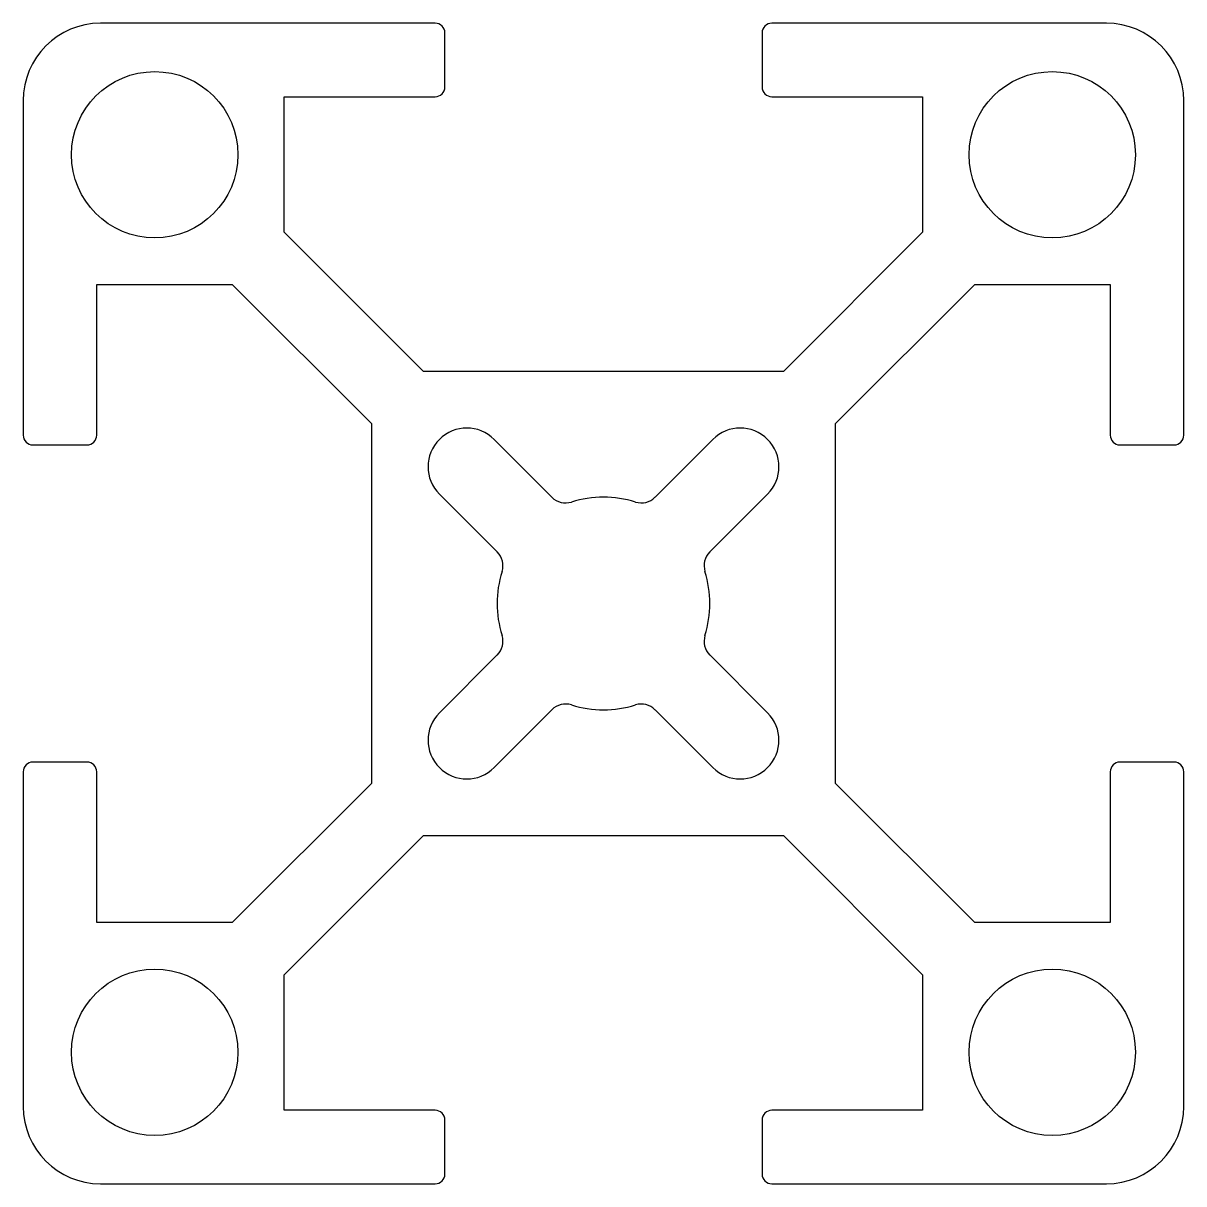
# Model space of a CAD drawing. Extents: x 1966.6 to 1996.6, y 1852.2 to 1882.2.
import ezdxf

# ---------------------------------------------------------------- set-up
doc = ezdxf.new("R2010")
doc.units = 0
doc.layers.get('0').update_dxf_attribs({"linetype": 'CONTINUOUS'})

msp = doc.modelspace()

# ---------------------------------------------------------------- linework, layer by layer
for p, q in [((1977.207, 1882.18), (1968.557, 1882.18)), ((1977.457, 1880.53), (1977.457, 1881.93)), ((1985.657, 1881.93), (1985.657, 1880.53)), ((1994.557, 1882.18), (1985.907, 1882.18)), ((1966.557, 1880.18), (1966.557, 1871.53)), ((1973.307, 1876.78), (1973.307, 1880.28)), ((1973.307, 1880.28), (1977.207, 1880.28)), ((1985.907, 1880.28), (1989.807, 1880.28)), ((1989.807, 1880.28), (1989.807, 1876.78)), ((1996.557, 1871.53), (1996.557, 1880.18)), ((1976.907, 1873.18), (1973.307, 1876.78)), ((1989.807, 1876.78), (1986.207, 1873.18)), ((1968.457, 1871.53), (1968.457, 1875.43)), ((1968.457, 1875.43), (1971.957, 1875.43)), ((1971.957, 1875.43), (1975.557, 1871.83)), ((1987.557, 1871.83), (1991.157, 1875.43)), ((1991.157, 1875.43), (1994.657, 1875.43)), ((1994.657, 1875.43), (1994.657, 1871.53)), ((1986.207, 1873.18), (1976.907, 1873.18)), ((1975.557, 1871.83), (1975.557, 1862.53)), ((1987.557, 1862.53), (1987.557, 1871.83)), ((1978.729, 1871.423), (1980.226, 1869.926)), ((1982.889, 1869.926), (1984.386, 1871.423)), ((1966.807, 1871.28), (1968.207, 1871.28)), ((1994.907, 1871.28), (1996.307, 1871.28)), ((1978.812, 1868.512), (1977.315, 1870.009)), ((1985.8, 1870.009), (1984.303, 1868.512)), ((1977.315, 1864.352), (1978.812, 1865.849)), ((1984.303, 1865.849), (1985.8, 1864.352)), ((1980.226, 1864.434), (1978.729, 1862.938)), ((1984.386, 1862.938), (1982.889, 1864.434)), ((1968.207, 1863.08), (1966.807, 1863.08)), ((1996.307, 1863.08), (1994.907, 1863.08)), ((1966.557, 1862.83), (1966.557, 1854.18)), ((1968.457, 1858.93), (1968.457, 1862.83)), ((1994.657, 1862.83), (1994.657, 1858.93)), ((1996.557, 1854.18), (1996.557, 1862.83)), ((1975.557, 1862.53), (1971.957, 1858.93)), ((1991.157, 1858.93), (1987.557, 1862.53)), ((1973.307, 1857.58), (1976.907, 1861.18)), ((1976.907, 1861.18), (1986.207, 1861.18)), ((1986.207, 1861.18), (1989.807, 1857.58)), ((1971.957, 1858.93), (1968.457, 1858.93)), ((1994.657, 1858.93), (1991.157, 1858.93)), ((1973.307, 1854.08), (1973.307, 1857.58)), ((1989.807, 1857.58), (1989.807, 1854.08)), ((1977.207, 1854.08), (1973.307, 1854.08)), ((1989.807, 1854.08), (1985.907, 1854.08)), ((1977.457, 1852.43), (1977.457, 1853.83)), ((1985.657, 1853.83), (1985.657, 1852.43)), ((1968.557, 1852.18), (1977.207, 1852.18)), ((1985.907, 1852.18), (1994.557, 1852.18))]:
    msp.add_line(p, q)
for centre in [(1969.957, 1878.78), (1993.157, 1878.78), (1969.957, 1855.58), (1993.157, 1855.58)]:
    msp.add_circle(centre, 2.15)
for centre, radius, start, end in [((1968.557, 1880.18), 2, 90, 180), ((1977.207, 1881.93), 0.25, 0, 90), ((1985.907, 1881.93), 0.25, 90, 180), ((1994.557, 1880.18), 2, 0, 90), ((1977.207, 1880.53), 0.25, 270, 360), ((1985.907, 1880.53), 0.25, 180, 270), ((1978.022, 1870.716), 1, 45, 225), ((1985.093, 1870.716), 1, 315, 135), ((1966.807, 1871.53), 0.25, 180, 270), ((1968.207, 1871.53), 0.25, 270, 360), ((1994.907, 1871.53), 0.25, 180, 270), ((1996.307, 1871.53), 0.25, 270, 360), ((1980.579, 1870.28), 0.5, 225, 287.5136), ((1981.557, 1867.18), 2.75, 72.4864, 107.5136), ((1982.535, 1870.28), 0.5, 252.4864, 315), ((1978.458, 1868.158), 0.5, 342.4864, 45), ((1984.657, 1868.158), 0.5, 135, 197.5136), ((1981.557, 1867.18), 2.75, 162.4864, 197.5136), ((1981.557, 1867.18), 2.75, 342.4864, 17.5136), ((1978.458, 1866.202), 0.5, 315, 17.5136), ((1984.657, 1866.202), 0.5, 162.4864, 225), ((1980.579, 1864.081), 0.5, 72.4864, 135), ((1981.557, 1867.18), 2.75, 252.4864, 287.5136), ((1982.535, 1864.081), 0.5, 45, 107.5136), ((1978.022, 1863.645), 1, 135, 315), ((1985.093, 1863.645), 1, 225, 45), ((1966.807, 1862.83), 0.25, 90, 180), ((1968.207, 1862.83), 0.25, 0, 90), ((1994.907, 1862.83), 0.25, 90, 180), ((1996.307, 1862.83), 0.25, 0, 90), ((1968.557, 1854.18), 2, 180, 270), ((1977.207, 1853.83), 0.25, 0, 90), ((1985.907, 1853.83), 0.25, 90, 180), ((1994.557, 1854.18), 2, 270, 0), ((1977.207, 1852.43), 0.25, 270, 360), ((1985.907, 1852.43), 0.25, 180, 270)]:
    msp.add_arc(centre, radius, start, end)

doc.saveas('drawing.dxf')
